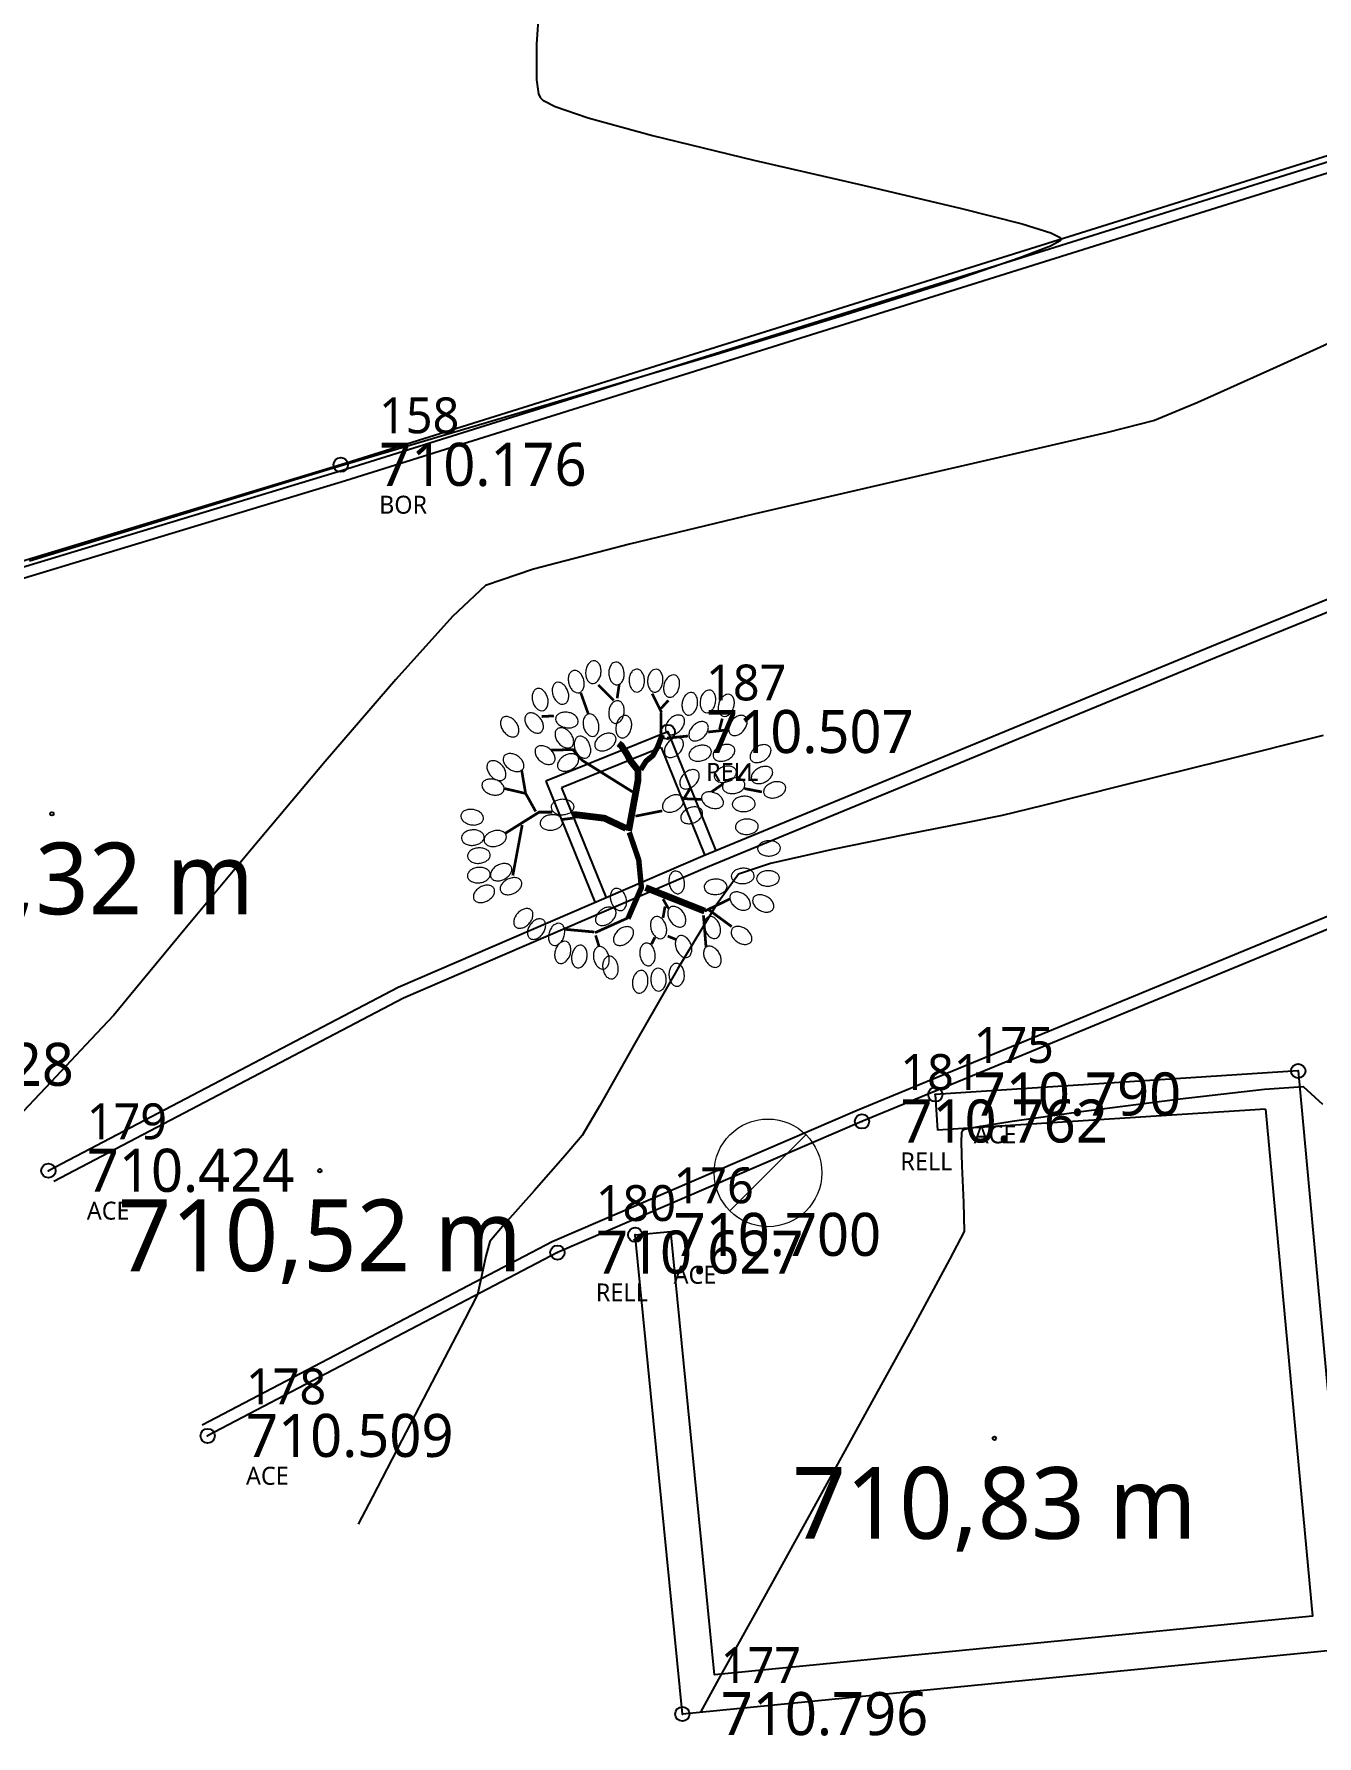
# Model space of a CAD drawing. Header units: metres. Extents: x 429510 to 429857, y 4467140 to 4467333.
# Drawn here: x 429668.06 to 429678.79, y 4467159.99 to 4467174.22 of the extents above; entities that cross this region are included whole.
import ezdxf

# ---------------------------------------------------------------- set-up
doc = ezdxf.new("R2010")
doc.units = ezdxf.units.M
doc.header["$LTSCALE"] = 4
doc.header["$PDMODE"] = 32
doc.header["$PDSIZE"] = 0.12
for name, color, linetype in [('C-ETIQ', 7, 'Continuous'), ('C-MARC', 7, 'Continuous'), ('C-PUNTOS', 7, 'Continuous'), ('C-SUPE-ETIQ_Puntos', 92, 'Continuous'), ('C-TOPO-FEAT', 94, 'Continuous')]:
    doc.layers.add(name, color=color, linetype=linetype)
doc.layers.add('C-SUPE_CurvasNivel', color=42, linetype='Continuous', true_color=0xb38600)
doc.layers.add('TB-ARBOL', color=94, linetype='Continuous', true_color=0x03a003)
doc.layers.add('TB-39REGISTRO-AGUA-P', color=131, linetype='Continuous', lineweight=0)
doc.layers.add('TRIAL-BORDILLO', color=232, linetype='Continuous', lineweight=9, true_color=0xc70063)
doc.layers.add('TRIAL-MURO BLOQUE LADRILLO', color=20, linetype='Continuous', lineweight=13, true_color=0xff3d3d)
doc.styles.get("Standard").update_dxf_attribs({"font": 'segoeuil.ttf'})
doc.styles.add('Trial_standard', font='segoeuisl.ttf')

# ---------------------------------------------------------------- blocks, each defined once
blk = doc.blocks.new('*U24')
at = {"layer": 'TB-ARBOL', "color": 84, "lineweight": 0, "true_color": 0x369720}
for points in [[(-0.674, 2.118, 0.139214), (-0.634, 2.125, 0.107097), (-0.594, 2.157, 0.080118), (-0.563, 2.209, 0.082766), (-0.551, 2.266, 0.067841), (-0.552, 2.33, 0.080118), (-0.57, 2.381, 0.107097), (-0.603, 2.421, 0.139214), (-0.64, 2.436, 0.139214), (-0.68, 2.429, 0.107097), (-0.72, 2.397, 0.080118), (-0.748, 2.35, 0.067841), (-0.763, 2.288, 0.067841), (-0.761, 2.224, 0.080118), (-0.744, 2.173, 0.107097), (-0.711, 2.133, 0.139214)], [(-0.325, 2.099, 0.139214), (-0.287, 2.112, 0.107097), (-0.252, 2.15, 0.080118), (-0.23, 2.207, 0.082766), (-0.228, 2.265, 0.067841), (-0.241, 2.328, 0.080118), (-0.266, 2.376, 0.107097), (-0.306, 2.409, 0.139214), (-0.345, 2.417, 0.139214), (-0.382, 2.404, 0.107097), (-0.417, 2.366, 0.080118), (-0.437, 2.315, 0.067841), (-0.441, 2.251, 0.067841), (-0.429, 2.189, 0.080118), (-0.403, 2.141, 0.107097), (-0.364, 2.107, 0.139214)], [(-1.057, 1.833, 0.139214), (-1.025, 1.857, 0.107097), (-1.004, 1.904, 0.080118), (-1, 1.964, 0.082766), (-1.016, 2.021, 0.067841), (-1.047, 2.077, 0.080118), (-1.086, 2.114, 0.107097), (-1.134, 2.134, 0.139214), (-1.174, 2.13, 0.139214), (-1.205, 2.106, 0.107097), (-1.227, 2.059, 0.080118), (-1.23, 2.005, 0.067841), (-1.215, 1.943, 0.067841), (-1.184, 1.887, 0.080118), (-1.145, 1.849, 0.107097), (-1.097, 1.829, 0.139214)], [(-0.855, 1.99, 0.139214), (-0.82, 2.01, 0.107097), (-0.794, 2.054, 0.080118), (-0.783, 2.113, 0.082766), (-0.791, 2.171, 0.067841), (-0.816, 2.23, 0.080118), (-0.85, 2.272, 0.107097), (-0.895, 2.298, 0.139214), (-0.935, 2.299, 0.139214), (-0.97, 2.278, 0.107097), (-0.997, 2.234, 0.080118), (-1.006, 2.181, 0.067841), (-0.999, 2.117, 0.067841), (-0.974, 2.058, 0.080118), (-0.94, 2.016, 0.107097), (-0.895, 1.991, 0.139214)], [(-0.056, 2.318, 0.139214), (-0.094, 2.306, 0.107097), (-0.13, 2.269, 0.080118), (-0.154, 2.213, 0.082766), (-0.158, 2.155, 0.067841), (-0.147, 2.092, 0.080118), (-0.123, 2.044, 0.107097), (-0.084, 2.009, 0.139214), (-0.046, 1.999, 0.139214), (-0.008, 2.012, 0.107097), (0.028, 2.049, 0.080118), (0.049, 2.099, 0.067841), (0.056, 2.162, 0.067841), (0.045, 2.225, 0.080118), (0.021, 2.274, 0.107097), (-0.017, 2.309, 0.139214)], [(0.221, 2.316, 0.139214), (0.181, 2.309, 0.107097), (0.141, 2.276, 0.080118), (0.111, 2.224, 0.082766), (0.1, 2.166, 0.067841), (0.103, 2.102, 0.080118), (0.122, 2.051, 0.107097), (0.156, 2.012, 0.139214), (0.193, 1.998, 0.139214), (0.232, 2.006, 0.107097), (0.273, 2.038, 0.080118), (0.299, 2.086, 0.067841), (0.313, 2.148, 0.067841), (0.31, 2.212, 0.080118), (0.292, 2.263, 0.107097), (0.258, 2.302, 0.139214)], [(0.478, 2.236, 0.139214), (0.438, 2.236, 0.107097), (0.392, 2.212, 0.080118), (0.353, 2.167, 0.082766), (0.331, 2.113, 0.067841), (0.322, 2.049, 0.080118), (0.33, 1.995, 0.107097), (0.356, 1.951, 0.139214), (0.389, 1.93, 0.139214), (0.429, 1.929, 0.107097), (0.475, 1.954, 0.080118), (0.511, 1.995, 0.067841), (0.536, 2.053, 0.067841), (0.546, 2.117, 0.080118), (0.538, 2.17, 0.107097), (0.512, 2.215, 0.139214)], [(-1.356, 1.74, 0.139214), (-1.322, 1.761, 0.107097), (-1.296, 1.805, 0.080118), (-1.286, 1.865, 0.082766), (-1.295, 1.922, 0.067841), (-1.321, 1.981, 0.080118), (-1.356, 2.023, 0.107097), (-1.401, 2.047, 0.139214), (-1.441, 2.048, 0.139214), (-1.475, 2.027, 0.107097), (-1.501, 1.982, 0.080118), (-1.51, 1.929, 0.067841), (-1.502, 1.865, 0.067841), (-1.476, 1.806, 0.080118), (-1.441, 1.765, 0.107097), (-1.396, 1.74, 0.139214)], [(0.718, 1.993, 0.139214), (0.678, 1.989, 0.107097), (0.635, 1.961, 0.080118), (0.6, 1.912, 0.082766), (0.582, 1.856, 0.067841), (0.579, 1.793, 0.080118), (0.592, 1.74, 0.107097), (0.621, 1.698, 0.139214), (0.657, 1.679, 0.139214), (0.697, 1.683, 0.107097), (0.74, 1.711, 0.080118), (0.772, 1.755, 0.067841), (0.793, 1.816, 0.067841), (0.796, 1.88, 0.080118), (0.783, 1.932, 0.107097), (0.754, 1.975, 0.139214)], [(0.971, 2.026, 0.139214), (0.931, 2.023, 0.107097), (0.888, 1.995, 0.080118), (0.852, 1.946, 0.082766), (0.835, 1.89, 0.067841), (0.832, 1.826, 0.080118), (0.845, 1.773, 0.107097), (0.874, 1.731, 0.139214), (0.91, 1.713, 0.139214), (0.95, 1.716, 0.107097), (0.993, 1.744, 0.080118), (1.025, 1.789, 0.067841), (1.045, 1.849, 0.067841), (1.049, 1.913, 0.080118), (1.036, 1.966, 0.107097), (1.007, 2.008, 0.139214)], [(1.244, 1.966, 0.139214), (1.204, 1.967, 0.107097), (1.158, 1.944, 0.080118), (1.117, 1.9, 0.082766), (1.094, 1.846, 0.067841), (1.083, 1.783, 0.080118), (1.09, 1.729, 0.107097), (1.115, 1.684, 0.139214), (1.149, 1.662, 0.139214), (1.189, 1.661, 0.107097), (1.235, 1.684, 0.080118), (1.271, 1.724, 0.067841), (1.298, 1.782, 0.067841), (1.309, 1.845, 0.080118), (1.302, 1.899, 0.107097), (1.277, 1.944, 0.139214)], [(-1.382, 1.443, 0.139214), (-1.359, 1.475, 0.107097), (-1.352, 1.526, 0.080118), (-1.366, 1.585, 0.082766), (-1.397, 1.634, 0.067841), (-1.444, 1.679, 0.080118), (-1.492, 1.703, 0.107097), (-1.543, 1.708, 0.139214), (-1.58, 1.693, 0.139214), (-1.604, 1.661, 0.107097), (-1.611, 1.609, 0.080118), (-1.598, 1.557, 0.067841), (-1.565, 1.502, 0.067841), (-1.519, 1.457, 0.080118), (-1.471, 1.432, 0.107097), (-1.419, 1.427, 0.139214)], [(-0.868, 1.579, 0.139214), (-0.871, 1.618, 0.107097), (-0.9, 1.662, 0.080118), (-0.948, 1.697, 0.082766), (-1.004, 1.714, 0.067841), (-1.068, 1.718, 0.080118), (-1.121, 1.705, 0.107097), (-1.163, 1.675, 0.139214), (-1.181, 1.639, 0.139214), (-1.178, 1.599, 0.107097), (-1.15, 1.556, 0.080118), (-1.106, 1.524, 0.067841), (-1.045, 1.504, 0.067841), (-0.981, 1.5, 0.080118), (-0.928, 1.513, 0.107097), (-0.886, 1.543, 0.139214)], [(-0.726, 1.692, 0.139214), (-0.761, 1.672, 0.107097), (-0.789, 1.629, 0.080118), (-0.8, 1.57, 0.082766), (-0.792, 1.512, 0.067841), (-0.769, 1.452, 0.080118), (-0.735, 1.41, 0.107097), (-0.69, 1.384, 0.139214), (-0.65, 1.382, 0.139214), (-0.616, 1.402, 0.107097), (-0.588, 1.446, 0.080118), (-0.578, 1.499, 0.067841), (-0.585, 1.563, 0.067841), (-0.608, 1.622, 0.080118), (-0.642, 1.665, 0.107097), (-0.686, 1.691, 0.139214)], [(-0.313, 1.879, 0.139214), (-0.352, 1.873, 0.107097), (-0.394, 1.843, 0.080118), (-0.426, 1.792, 0.082766), (-0.44, 1.735, 0.067841), (-0.44, 1.671, 0.080118), (-0.424, 1.619, 0.107097), (-0.392, 1.579, 0.139214), (-0.355, 1.563, 0.139214), (-0.315, 1.569, 0.107097), (-0.274, 1.599, 0.080118), (-0.245, 1.645, 0.067841), (-0.228, 1.707, 0.067841), (-0.228, 1.771, 0.080118), (-0.244, 1.823, 0.107097), (-0.276, 1.863, 0.139214)], [(-0.195, 1.671, 0.139214), (-0.235, 1.67, 0.107097), (-0.28, 1.644, 0.080118), (-0.317, 1.597, 0.082766), (-0.337, 1.542, 0.067841), (-0.344, 1.478, 0.080118), (-0.333, 1.425, 0.107097), (-0.306, 1.381, 0.139214), (-0.271, 1.361, 0.139214), (-0.231, 1.363, 0.107097), (-0.186, 1.389, 0.080118), (-0.152, 1.431, 0.067841), (-0.129, 1.491, 0.067841), (-0.122, 1.555, 0.080118), (-0.133, 1.608, 0.107097), (-0.16, 1.651, 0.139214)], [(0.589, 1.659, 0.139214), (0.553, 1.677, 0.107097), (0.502, 1.676, 0.080118), (0.446, 1.653, 0.082766), (0.402, 1.614, 0.067841), (0.366, 1.562, 0.080118), (0.349, 1.51, 0.107097), (0.352, 1.458, 0.139214), (0.373, 1.424, 0.139214), (0.409, 1.406, 0.107097), (0.461, 1.408, 0.080118), (0.511, 1.429, 0.067841), (0.56, 1.469, 0.067841), (0.596, 1.522, 0.080118), (0.613, 1.574, 0.107097), (0.61, 1.625, 0.139214)], [(1.456, 1.659, 0.139214), (1.419, 1.674, 0.107097), (1.368, 1.669, 0.080118), (1.314, 1.641, 0.082766), (1.274, 1.6, 0.067841), (1.241, 1.544, 0.080118), (1.229, 1.492, 0.107097), (1.236, 1.44, 0.139214), (1.259, 1.408, 0.139214), (1.296, 1.393, 0.107097), (1.348, 1.398, 0.080118), (1.396, 1.423, 0.067841), (1.442, 1.468, 0.067841), (1.474, 1.523, 0.080118), (1.487, 1.576, 0.107097), (1.48, 1.627, 0.139214)], [(-1.726, 1.388, 0.139214), (-1.702, 1.42, 0.107097), (-1.694, 1.471, 0.080118), (-1.706, 1.53, 0.082766), (-1.736, 1.58, 0.067841), (-1.781, 1.625, 0.080118), (-1.829, 1.651, 0.107097), (-1.88, 1.657, 0.139214), (-1.918, 1.643, 0.139214), (-1.942, 1.611, 0.107097), (-1.95, 1.56, 0.080118), (-1.939, 1.507, 0.067841), (-1.907, 1.451, 0.067841), (-1.862, 1.406, 0.080118), (-1.815, 1.38, 0.107097), (-1.763, 1.373, 0.139214)], [(-1.16, 1.484, 0.139214), (-1.184, 1.452, 0.107097), (-1.19, 1.401, 0.080118), (-1.176, 1.342, 0.082766), (-1.144, 1.293, 0.067841), (-1.098, 1.249, 0.080118), (-1.049, 1.225, 0.107097), (-0.998, 1.22, 0.139214), (-0.961, 1.235, 0.139214), (-0.938, 1.268, 0.107097), (-0.931, 1.319, 0.080118), (-0.944, 1.372, 0.067841), (-0.977, 1.427, 0.067841), (-1.024, 1.471, 0.080118), (-1.072, 1.495, 0.107097), (-1.124, 1.5, 0.139214)], [(-0.351, 1.383, 0.139214), (-0.38, 1.41, 0.107097), (-0.43, 1.425, 0.080118), (-0.49, 1.419, 0.082766), (-0.543, 1.395, 0.067841), (-0.594, 1.355, 0.080118), (-0.625, 1.311, 0.107097), (-0.637, 1.261, 0.139214), (-0.627, 1.222, 0.139214), (-0.598, 1.194, 0.107097), (-0.548, 1.18, 0.080118), (-0.494, 1.185, 0.067841), (-0.435, 1.21, 0.067841), (-0.385, 1.249, 0.080118), (-0.354, 1.294, 0.107097), (-0.341, 1.344, 0.139214)], [(0.923, 1.565, 0.139214), (0.888, 1.584, 0.107097), (0.837, 1.586, 0.080118), (0.78, 1.565, 0.082766), (0.735, 1.529, 0.067841), (0.696, 1.478, 0.080118), (0.677, 1.427, 0.107097), (0.677, 1.375, 0.139214), (0.697, 1.34, 0.139214), (0.731, 1.321, 0.107097), (0.783, 1.319, 0.080118), (0.834, 1.338, 0.067841), (0.885, 1.377, 0.067841), (0.924, 1.427, 0.080118), (0.943, 1.478, 0.107097), (0.943, 1.53, 0.139214)], [(-1.207, 1.019, 0.139214), (-1.191, 1.055, 0.107097), (-1.195, 1.107, 0.080118), (-1.221, 1.161, 0.082766), (-1.261, 1.203, 0.067841), (-1.315, 1.237, 0.080118), (-1.368, 1.251, 0.107097), (-1.419, 1.246, 0.139214), (-1.452, 1.223, 0.139214), (-1.468, 1.187, 0.107097), (-1.465, 1.135, 0.080118), (-1.441, 1.086, 0.067841), (-1.398, 1.039, 0.067841), (-1.344, 1.005, 0.080118), (-1.292, 0.991, 0.107097), (-1.24, 0.996, 0.139214)], [(-0.867, 1.379, 0.139214), (-0.899, 1.354, 0.107097), (-0.92, 1.307, 0.080118), (-0.923, 1.247, 0.082766), (-0.908, 1.191, 0.067841), (-0.876, 1.135, 0.080118), (-0.837, 1.098, 0.107097), (-0.789, 1.078, 0.139214), (-0.749, 1.082, 0.139214), (-0.717, 1.107, 0.107097), (-0.696, 1.154, 0.080118), (-0.693, 1.208, 0.067841), (-0.709, 1.27, 0.067841), (-0.74, 1.326, 0.080118), (-0.78, 1.363, 0.107097), (-0.827, 1.383, 0.139214)], [(0.573, 1.343, 0.139214), (0.537, 1.361, 0.107097), (0.485, 1.359, 0.080118), (0.43, 1.336, 0.082766), (0.387, 1.297, 0.067841), (0.351, 1.244, 0.080118), (0.334, 1.192, 0.107097), (0.338, 1.14, 0.139214), (0.359, 1.107, 0.139214), (0.395, 1.089, 0.107097), (0.447, 1.091, 0.080118), (0.497, 1.112, 0.067841), (0.546, 1.153, 0.067841), (0.582, 1.206, 0.080118), (0.598, 1.258, 0.107097), (0.594, 1.31, 0.139214)], [(0.986, 1.188, 0.139214), (0.965, 1.222, 0.107097), (0.921, 1.249, 0.080118), (0.862, 1.259, 0.082766), (0.804, 1.249, 0.067841), (0.745, 1.224, 0.080118), (0.704, 1.189, 0.107097), (0.679, 1.144, 0.139214), (0.678, 1.104, 0.139214), (0.699, 1.07, 0.107097), (0.743, 1.043, 0.080118), (0.797, 1.035, 0.067841), (0.861, 1.043, 0.067841), (0.919, 1.068, 0.080118), (0.961, 1.103, 0.107097), (0.986, 1.148, 0.139214)], [(1.309, 1.215, 0.139214), (1.284, 1.246, 0.107097), (1.236, 1.266, 0.080118), (1.176, 1.267, 0.082766), (1.12, 1.25, 0.067841), (1.066, 1.216, 0.080118), (1.029, 1.176, 0.107097), (1.012, 1.127, 0.139214), (1.017, 1.088, 0.139214), (1.042, 1.057, 0.107097), (1.09, 1.037, 0.080118), (1.144, 1.036, 0.067841), (1.206, 1.053, 0.067841), (1.261, 1.087, 0.080118), (1.297, 1.127, 0.107097), (1.315, 1.176, 0.139214)], [(1.807, 1.227, 0.139214), (1.777, 1.254, 0.107097), (1.727, 1.266, 0.080118), (1.667, 1.257, 0.082766), (1.615, 1.231, 0.067841), (1.566, 1.19, 0.080118), (1.537, 1.144, 0.107097), (1.527, 1.093, 0.139214), (1.538, 1.055, 0.139214), (1.568, 1.028, 0.107097), (1.619, 1.016, 0.080118), (1.672, 1.024, 0.067841), (1.731, 1.051, 0.067841), (1.779, 1.092, 0.080118), (1.809, 1.138, 0.107097), (1.819, 1.189, 0.139214)], [(-1.901, 0.786, 0.139214), (-1.879, 0.819, 0.107097), (-1.876, 0.871, 0.080118), (-1.894, 0.928, 0.082766), (-1.928, 0.976, 0.067841), (-1.977, 1.017, 0.080118), (-2.026, 1.039, 0.107097), (-2.078, 1.04, 0.139214), (-2.114, 1.023, 0.139214), (-2.135, 0.989, 0.107097), (-2.139, 0.938, 0.080118), (-2.123, 0.886, 0.067841), (-2.087, 0.833, 0.067841), (-2.038, 0.791, 0.080118), (-1.988, 0.77, 0.107097), (-1.937, 0.768, 0.139214)], [(-1.636, 0.928, 0.139214), (-1.624, 0.966, 0.107097), (-1.633, 1.017, 0.080118), (-1.665, 1.068, 0.082766), (-1.709, 1.106, 0.067841), (-1.767, 1.134, 0.080118), (-1.821, 1.142, 0.107097), (-1.871, 1.131, 0.139214), (-1.902, 1.106, 0.139214), (-1.914, 1.067, 0.107097), (-1.905, 1.017, 0.080118), (-1.876, 0.97, 0.067841), (-1.828, 0.928, 0.067841), (-1.771, 0.9, 0.080118), (-1.717, 0.891, 0.107097), (-1.667, 0.902, 0.139214)], [(-0.87, 1.096, 0.139214), (-0.899, 1.124, 0.107097), (-0.948, 1.138, 0.080118), (-1.009, 1.133, 0.082766), (-1.062, 1.109, 0.067841), (-1.113, 1.07, 0.080118), (-1.144, 1.026, 0.107097), (-1.157, 0.976, 0.139214), (-1.147, 0.937, 0.139214), (-1.118, 0.909, 0.107097), (-1.069, 0.895, 0.080118), (-1.015, 0.9, 0.067841), (-0.955, 0.924, 0.067841), (-0.905, 0.963, 0.080118), (-0.873, 1.007, 0.107097), (-0.861, 1.057, 0.139214)], [(1.205, 0.967, 0.082766), (1.148, 0.955, 0.067841), (1.09, 0.926, 0.080118), (1.05, 0.889, 0.107097), (1.028, 0.842, 0.139214), (1.03, 0.803, 0.139214), (1.053, 0.769, 0.107097), (1.098, 0.746, 0.080118), (1.152, 0.74, 0.067841), (1.215, 0.752, 0.067841), (1.273, 0.78, 0.080118), (1.312, 0.817, 0.107097), (1.335, 0.864, 0.139214), (1.333, 0.904, 0.139214), (1.31, 0.937, 0.107097), (1.264, 0.961, 0.080118)], [(1.628, 0.724, 0.080118), (1.682, 0.726, 0.067841), (1.743, 0.748, 0.067841), (1.795, 0.785, 0.080118), (1.828, 0.828, 0.107097), (1.843, 0.877, 0.139214), (1.835, 0.916, 0.139214), (1.808, 0.945, 0.107097), (1.759, 0.962, 0.080118), (1.699, 0.959, 0.082766), (1.644, 0.938, 0.067841), (1.592, 0.901, 0.080118), (1.558, 0.858, 0.107097), (1.544, 0.809, 0.139214), (1.552, 0.77, 0.139214), (1.579, 0.74, 0.107097)], [(-1.902, 0.631, 0.139214), (-1.901, 0.671, 0.107097), (-1.926, 0.716, 0.080118), (-1.971, 0.756, 0.082766), (-2.025, 0.778, 0.067841), (-2.089, 0.787, 0.080118), (-2.142, 0.779, 0.107097), (-2.187, 0.753, 0.139214), (-2.208, 0.719, 0.139214), (-2.208, 0.679, 0.107097), (-2.184, 0.633, 0.080118), (-2.143, 0.598, 0.067841), (-2.084, 0.572, 0.067841), (-2.021, 0.563, 0.080118), (-1.967, 0.571, 0.107097), (-1.923, 0.597, 0.139214)], [(0.761, 0.915, 0.107097), (0.71, 0.916, 0.080118), (0.653, 0.896, 0.082766), (0.608, 0.859, 0.067841), (0.569, 0.808, 0.080118), (0.55, 0.757, 0.107097), (0.551, 0.706, 0.139214), (0.57, 0.671, 0.139214), (0.605, 0.651, 0.107097), (0.657, 0.65, 0.080118), (0.708, 0.669, 0.067841), (0.759, 0.707, 0.067841), (0.797, 0.758, 0.080118), (0.816, 0.809, 0.107097), (0.816, 0.861, 0.139214), (0.796, 0.896, 0.139214)], [(1.199, 0.601, 0.080118), (1.251, 0.586, 0.067841), (1.315, 0.587, 0.067841), (1.376, 0.605, 0.080118), (1.422, 0.635, 0.107097), (1.451, 0.677, 0.139214), (1.456, 0.717, 0.139214), (1.44, 0.753, 0.107097), (1.399, 0.784, 0.080118), (1.341, 0.801, 0.082766), (1.283, 0.798, 0.067841), (1.221, 0.78, 0.080118), (1.176, 0.75, 0.107097), (1.146, 0.708, 0.139214), (1.141, 0.668, 0.139214), (1.158, 0.632, 0.107097)], [(2.022, 0.686, 0.139214), (1.999, 0.719, 0.107097), (1.953, 0.743, 0.080118), (1.893, 0.75, 0.082766), (1.836, 0.737, 0.067841), (1.779, 0.709, 0.080118), (1.739, 0.672, 0.107097), (1.717, 0.625, 0.139214), (1.719, 0.585, 0.139214), (1.742, 0.552, 0.107097), (1.787, 0.528, 0.080118), (1.841, 0.522, 0.067841), (1.904, 0.534, 0.067841), (1.962, 0.563, 0.080118), (2.001, 0.6, 0.107097), (2.023, 0.646, 0.139214)], [(-1.245, 0.391, 0.139214), (-1.233, 0.353, 0.107097), (-1.196, 0.317, 0.080118), (-1.14, 0.294, 0.082766), (-1.082, 0.29, 0.067841), (-1.019, 0.301, 0.080118), (-0.97, 0.325, 0.107097), (-0.936, 0.363, 0.139214), (-0.926, 0.402, 0.139214), (-0.938, 0.44, 0.107097), (-0.975, 0.476, 0.080118), (-1.026, 0.497, 0.067841), (-1.089, 0.504, 0.067841), (-1.152, 0.493, 0.080118), (-1.201, 0.469, 0.107097), (-1.235, 0.43, 0.139214)], [(0.566, 0.551, 0.107097), (0.517, 0.566, 0.080118), (0.456, 0.562, 0.082766), (0.403, 0.539, 0.067841), (0.351, 0.501, 0.080118), (0.319, 0.457, 0.107097), (0.306, 0.407, 0.139214), (0.315, 0.368, 0.139214), (0.343, 0.34, 0.107097), (0.392, 0.325, 0.080118), (0.446, 0.329, 0.067841), (0.506, 0.352, 0.067841), (0.557, 0.39, 0.080118), (0.59, 0.434, 0.107097), (0.603, 0.483, 0.139214), (0.594, 0.522, 0.139214)], [(1.151, 0.432, 0.139214), (1.155, 0.472, 0.107097), (1.136, 0.519, 0.080118), (1.095, 0.563, 0.082766), (1.043, 0.591, 0.067841), (0.981, 0.607, 0.080118), (0.927, 0.605, 0.107097), (0.88, 0.584, 0.139214), (0.855, 0.552, 0.139214), (0.851, 0.512, 0.107097), (0.87, 0.464, 0.080118), (0.907, 0.425, 0.067841), (0.963, 0.393, 0.067841), (1.025, 0.377, 0.080118), (1.079, 0.379, 0.107097), (1.126, 0.4, 0.139214)], [(1.38, 0.339, 0.067841), (1.443, 0.333, 0.067841), (1.507, 0.343, 0.080118), (1.555, 0.368, 0.107097), (1.59, 0.406, 0.139214), (1.599, 0.445, 0.139214), (1.587, 0.483, 0.107097), (1.55, 0.519, 0.080118), (1.495, 0.542, 0.082766), (1.436, 0.546, 0.067841), (1.373, 0.536, 0.080118), (1.325, 0.511, 0.107097), (1.29, 0.473, 0.139214), (1.28, 0.434, 0.139214), (1.293, 0.396, 0.107097), (1.33, 0.36, 0.080118)], [(-2.188, 0.227, 0.139214), (-2.192, 0.267, 0.107097), (-2.221, 0.31, 0.080118), (-2.27, 0.344, 0.082766), (-2.326, 0.361, 0.067841), (-2.39, 0.363, 0.080118), (-2.443, 0.35, 0.107097), (-2.485, 0.32, 0.139214), (-2.502, 0.284, 0.139214), (-2.498, 0.244, 0.107097), (-2.47, 0.201, 0.080118), (-2.425, 0.17, 0.067841), (-2.365, 0.15, 0.067841), (-2.301, 0.147, 0.080118), (-2.248, 0.161, 0.107097), (-2.206, 0.191, 0.139214)], [(-1.398, 0.163, 0.139214), (-1.383, 0.126, 0.107097), (-1.343, 0.093, 0.080118), (-1.285, 0.075, 0.082766), (-1.227, 0.076, 0.067841), (-1.165, 0.092, 0.080118), (-1.119, 0.121, 0.107097), (-1.088, 0.162, 0.139214), (-1.082, 0.201, 0.139214), (-1.097, 0.238, 0.107097), (-1.137, 0.271, 0.080118), (-1.189, 0.287, 0.067841), (-1.253, 0.288, 0.067841), (-1.315, 0.272, 0.080118), (-1.361, 0.243, 0.107097), (-1.392, 0.202, 0.139214)], [(0.86, 0.345, 0.139214), (0.834, 0.376, 0.107097), (0.787, 0.396, 0.080118), (0.726, 0.397, 0.082766), (0.671, 0.379, 0.067841), (0.616, 0.346, 0.080118), (0.58, 0.305, 0.107097), (0.562, 0.257, 0.139214), (0.567, 0.217, 0.139214), (0.593, 0.186, 0.107097), (0.64, 0.167, 0.080118), (0.695, 0.166, 0.067841), (0.756, 0.183, 0.067841), (0.811, 0.216, 0.080118), (0.847, 0.257, 0.107097), (0.865, 0.305, 0.139214)], [(-2.496, -0.042, 0.139214), (-2.482, -0.079, 0.107097), (-2.443, -0.114, 0.080118), (-2.386, -0.134, 0.082766), (-2.328, -0.136, 0.067841), (-2.265, -0.122, 0.080118), (-2.218, -0.095, 0.107097), (-2.185, -0.055, 0.139214), (-2.178, -0.016, 0.139214), (-2.192, 0.021, 0.107097), (-2.23, 0.055, 0.080118), (-2.281, 0.074, 0.067841), (-2.345, 0.078, 0.067841), (-2.408, 0.064, 0.080118), (-2.455, 0.037, 0.107097), (-2.488, -0.003, 0.139214)], [(-2.178, -0.084, 0.139214), (-2.157, -0.118, 0.107097), (-2.113, -0.144, 0.080118), (-2.053, -0.154, 0.082766), (-1.996, -0.145, 0.067841), (-1.937, -0.12, 0.080118), (-1.895, -0.085, 0.107097), (-1.871, -0.04, 0.139214), (-1.87, 0, 0.139214), (-1.891, 0.035, 0.107097), (-1.935, 0.061, 0.080118), (-1.989, 0.07, 0.067841), (-2.052, 0.061, 0.067841), (-2.111, 0.036, 0.080118), (-2.153, 0.001, 0.107097), (-2.177, -0.044, 0.139214)], [(1.642, 0.127, 0.139214), (1.629, 0.165, 0.107097), (1.592, 0.201, 0.080118), (1.537, 0.224, 0.082766), (1.479, 0.229, 0.067841), (1.415, 0.218, 0.080118), (1.367, 0.194, 0.107097), (1.332, 0.155, 0.139214), (1.323, 0.116, 0.139214), (1.335, 0.078, 0.107097), (1.372, 0.042, 0.080118), (1.422, 0.021, 0.067841), (1.486, 0.015, 0.067841), (1.549, 0.026, 0.080118), (1.597, 0.05, 0.107097), (1.632, 0.088, 0.139214)], [(-2.411, -0.293, 0.139214), (-2.397, -0.33, 0.107097), (-2.359, -0.364, 0.080118), (-2.302, -0.385, 0.082766), (-2.244, -0.387, 0.067841), (-2.181, -0.373, 0.080118), (-2.134, -0.346, 0.107097), (-2.101, -0.306, 0.139214), (-2.093, -0.267, 0.139214), (-2.107, -0.23, 0.107097), (-2.146, -0.195, 0.080118), (-2.197, -0.177, 0.067841), (-2.261, -0.173, 0.067841), (-2.323, -0.187, 0.080118), (-2.371, -0.214, 0.107097), (-2.403, -0.254, 0.139214)], [(1.951, -0.174, 0.139214), (1.939, -0.136, 0.107097), (1.902, -0.1, 0.080118), (1.846, -0.077, 0.082766), (1.788, -0.073, 0.067841), (1.725, -0.083, 0.080118), (1.676, -0.108, 0.107097), (1.642, -0.146, 0.139214), (1.632, -0.185, 0.139214), (1.644, -0.223, 0.107097), (1.681, -0.259, 0.080118), (1.732, -0.28, 0.067841), (1.795, -0.286, 0.067841), (1.858, -0.276, 0.080118), (1.907, -0.251, 0.107097), (1.941, -0.213, 0.139214)], [(-2.411, -0.57, 0.139214), (-2.396, -0.607, 0.107097), (-2.356, -0.64, 0.080118), (-2.299, -0.659, 0.082766), (-2.24, -0.659, 0.067841), (-2.178, -0.643, 0.080118), (-2.132, -0.615, 0.107097), (-2.1, -0.574, 0.139214), (-2.094, -0.535, 0.139214), (-2.109, -0.498, 0.107097), (-2.148, -0.465, 0.080118), (-2.2, -0.448, 0.067841), (-2.264, -0.446, 0.067841), (-2.326, -0.461, 0.080118), (-2.372, -0.489, 0.107097), (-2.404, -0.53, 0.139214)], [(-2.083, -0.586, 0.139214), (-2.055, -0.615, 0.107097), (-2.006, -0.631, 0.080118), (-1.946, -0.627, 0.082766), (-1.892, -0.605, 0.067841), (-1.84, -0.567, 0.080118), (-1.807, -0.524, 0.107097), (-1.793, -0.474, 0.139214), (-1.802, -0.435, 0.139214), (-1.83, -0.407, 0.107097), (-1.879, -0.391, 0.080118), (-1.933, -0.394, 0.067841), (-1.993, -0.417, 0.067841), (-2.045, -0.454, 0.080118), (-2.077, -0.498, 0.107097), (-2.091, -0.547, 0.139214)], [(1.585, -0.559, 0.139214), (1.573, -0.521, 0.107097), (1.536, -0.485, 0.080118), (1.481, -0.461, 0.082766), (1.422, -0.457, 0.067841), (1.359, -0.468, 0.080118), (1.311, -0.492, 0.107097), (1.276, -0.531, 0.139214), (1.266, -0.569, 0.139214), (1.279, -0.608, 0.107097), (1.316, -0.644, 0.080118), (1.366, -0.665, 0.067841), (1.429, -0.671, 0.067841), (1.493, -0.66, 0.080118), (1.541, -0.636, 0.107097), (1.576, -0.598, 0.139214)], [(-2.32, -0.891, 0.139214), (-2.292, -0.92, 0.107097), (-2.242, -0.935, 0.080118), (-2.182, -0.93, 0.082766), (-2.129, -0.908, 0.067841), (-2.077, -0.869, 0.080118), (-2.045, -0.826, 0.107097), (-2.032, -0.776, 0.139214), (-2.041, -0.737, 0.139214), (-2.069, -0.709, 0.107097), (-2.118, -0.693, 0.080118), (-2.172, -0.697, 0.067841), (-2.232, -0.72, 0.067841), (-2.283, -0.759, 0.080118), (-2.316, -0.803, 0.107097), (-2.329, -0.852, 0.139214)], [(-1.948, -0.776, 0.139214), (-1.921, -0.806, 0.107097), (-1.873, -0.824, 0.080118), (-1.812, -0.822, 0.082766), (-1.758, -0.802, 0.067841), (-1.704, -0.767, 0.080118), (-1.67, -0.725, 0.107097), (-1.654, -0.676, 0.139214), (-1.661, -0.636, 0.139214), (-1.688, -0.607, 0.107097), (-1.736, -0.589, 0.080118), (-1.79, -0.59, 0.067841), (-1.851, -0.61, 0.067841), (-1.904, -0.646, 0.080118), (-1.939, -0.688, 0.107097), (-1.955, -0.737, 0.139214)], [(0.478, -0.496, 0.139214), (0.442, -0.513, 0.107097), (0.411, -0.555, 0.080118), (0.396, -0.613, 0.082766), (0.399, -0.671, 0.067841), (0.418, -0.732, 0.080118), (0.449, -0.777, 0.107097), (0.491, -0.806, 0.139214), (0.531, -0.811, 0.139214), (0.567, -0.794, 0.107097), (0.598, -0.752, 0.080118), (0.612, -0.7, 0.067841), (0.61, -0.636, 0.067841), (0.591, -0.575, 0.080118), (0.561, -0.53, 0.107097), (0.518, -0.501, 0.139214)], [(1.206, -0.71, 0.139214), (1.194, -0.672, 0.107097), (1.157, -0.636, 0.080118), (1.101, -0.613, 0.082766), (1.043, -0.608, 0.067841), (0.98, -0.619, 0.080118), (0.931, -0.643, 0.107097), (0.897, -0.682, 0.139214), (0.887, -0.721, 0.139214), (0.899, -0.759, 0.107097), (0.936, -0.795, 0.080118), (0.986, -0.816, 0.067841), (1.05, -0.822, 0.067841), (1.113, -0.811, 0.080118), (1.162, -0.787, 0.107097), (1.196, -0.749, 0.139214)], [(1.937, -0.593, 0.139214), (1.925, -0.555, 0.107097), (1.888, -0.519, 0.080118), (1.832, -0.495, 0.082766), (1.774, -0.491, 0.067841), (1.711, -0.502, 0.080118), (1.662, -0.526, 0.107097), (1.628, -0.565, 0.139214), (1.618, -0.603, 0.139214), (1.63, -0.642, 0.107097), (1.667, -0.678, 0.080118), (1.717, -0.699, 0.067841), (1.781, -0.705, 0.067841), (1.844, -0.694, 0.080118), (1.893, -0.67, 0.107097), (1.927, -0.632, 0.139214)], [(-0.355, -0.74, 0.139214), (-0.389, -0.762, 0.107097), (-0.413, -0.808, 0.080118), (-0.42, -0.868, 0.082766), (-0.408, -0.925, 0.067841), (-0.38, -0.983, 0.080118), (-0.343, -1.023, 0.107097), (-0.297, -1.045, 0.139214), (-0.257, -1.044, 0.139214), (-0.224, -1.021, 0.107097), (-0.199, -0.976, 0.080118), (-0.193, -0.922, 0.067841), (-0.204, -0.859, 0.067841), (-0.232, -0.801, 0.080118), (-0.269, -0.761, 0.107097), (-0.315, -0.739, 0.139214)], [(1.517, -1.009, 0.139214), (1.531, -0.971, 0.107097), (1.525, -0.92, 0.080118), (1.496, -0.867, 0.082766), (1.453, -0.828, 0.067841), (1.397, -0.797, 0.080118), (1.343, -0.786, 0.107097), (1.293, -0.795, 0.139214), (1.261, -0.819, 0.139214), (1.247, -0.856, 0.107097), (1.253, -0.908, 0.080118), (1.28, -0.955, 0.067841), (1.325, -1, 0.067841), (1.381, -1.031, 0.080118), (1.435, -1.042, 0.107097), (1.486, -1.033, 0.139214)], [(1.851, -1.024, 0.139214), (1.86, -0.985, 0.107097), (1.846, -0.935, 0.080118), (1.811, -0.886, 0.082766), (1.763, -0.853, 0.067841), (1.703, -0.83, 0.080118), (1.649, -0.826, 0.107097), (1.6, -0.841, 0.139214), (1.571, -0.87, 0.139214), (1.562, -0.909, 0.107097), (1.576, -0.959, 0.080118), (1.608, -1.002, 0.067841), (1.659, -1.04, 0.067841), (1.719, -1.064, 0.080118), (1.773, -1.067, 0.107097), (1.823, -1.052, 0.139214)], [(-1.742, -1.271, 0.139214), (-1.707, -1.29, 0.107097), (-1.655, -1.289, 0.080118), (-1.599, -1.267, 0.082766), (-1.555, -1.229, 0.067841), (-1.517, -1.177, 0.080118), (-1.5, -1.126, 0.107097), (-1.502, -1.074, 0.139214), (-1.523, -1.04, 0.139214), (-1.558, -1.021, 0.107097), (-1.61, -1.021, 0.080118), (-1.66, -1.042, 0.067841), (-1.71, -1.082, 0.067841), (-1.747, -1.134, 0.080118), (-1.765, -1.185, 0.107097), (-1.763, -1.237, 0.139214)], [(-1.541, -1.433, 0.139214), (-1.503, -1.447, 0.107097), (-1.452, -1.44, 0.080118), (-1.4, -1.41, 0.082766), (-1.361, -1.366, 0.067841), (-1.331, -1.31, 0.080118), (-1.321, -1.256, 0.107097), (-1.33, -1.206, 0.139214), (-1.355, -1.174, 0.139214), (-1.393, -1.161, 0.107097), (-1.444, -1.168, 0.080118), (-1.491, -1.195, 0.067841), (-1.535, -1.242, 0.067841), (-1.565, -1.298, 0.080118), (-1.575, -1.351, 0.107097), (-1.566, -1.402, 0.139214)], [(-0.355, -1.031, 0.139214), (-0.387, -1.007, 0.107097), (-0.438, -0.998, 0.080118), (-0.497, -1.01, 0.082766), (-0.547, -1.04, 0.067841), (-0.593, -1.085, 0.080118), (-0.619, -1.132, 0.107097), (-0.626, -1.183, 0.139214), (-0.612, -1.221, 0.139214), (-0.58, -1.245, 0.107097), (-0.53, -1.254, 0.080118), (-0.476, -1.243, 0.067841), (-0.42, -1.212, 0.067841), (-0.374, -1.167, 0.080118), (-0.348, -1.12, 0.107097), (-0.341, -1.069, 0.139214)], [(0.3, -1.436, 0.139214), (0.333, -1.414, 0.107097), (0.358, -1.369, 0.080118), (0.365, -1.309, 0.082766), (0.354, -1.252, 0.067841), (0.326, -1.194, 0.080118), (0.29, -1.154, 0.107097), (0.244, -1.131, 0.139214), (0.204, -1.132, 0.139214), (0.17, -1.154, 0.107097), (0.146, -1.199, 0.080118), (0.139, -1.253, 0.067841), (0.15, -1.316, 0.067841), (0.177, -1.374, 0.080118), (0.214, -1.415, 0.107097), (0.26, -1.437, 0.139214)], [(0.595, -1.264, 0.139214), (0.621, -1.234, 0.107097), (0.631, -1.183, 0.080118), (0.621, -1.124, 0.082766), (0.594, -1.072, 0.067841), (0.551, -1.025, 0.080118), (0.504, -0.997, 0.107097), (0.453, -0.988, 0.139214), (0.415, -1.001, 0.139214), (0.39, -1.031, 0.107097), (0.379, -1.082, 0.080118), (0.388, -1.135, 0.067841), (0.417, -1.193, 0.067841), (0.46, -1.24, 0.080118), (0.506, -1.268, 0.107097), (0.557, -1.277, 0.139214)], [(1.055, -1.433, 0.139214), (1.087, -1.41, 0.107097), (1.111, -1.364, 0.080118), (1.116, -1.304, 0.082766), (1.103, -1.247, 0.067841), (1.073, -1.19, 0.080118), (1.036, -1.151, 0.107097), (0.989, -1.13, 0.139214), (0.949, -1.132, 0.139214), (0.916, -1.155, 0.107097), (0.893, -1.202, 0.080118), (0.888, -1.256, 0.067841), (0.901, -1.318, 0.067841), (0.93, -1.375, 0.080118), (0.968, -1.414, 0.107097), (1.015, -1.436, 0.139214)], [(-1.22, -1.529, 0.139214), (-1.18, -1.531, 0.107097), (-1.133, -1.509, 0.080118), (-1.092, -1.465, 0.082766), (-1.067, -1.412, 0.067841), (-1.055, -1.349, 0.080118), (-1.061, -1.295, 0.107097), (-1.084, -1.25, 0.139214), (-1.117, -1.227, 0.139214), (-1.157, -1.225, 0.107097), (-1.204, -1.247, 0.080118), (-1.241, -1.286, 0.067841), (-1.27, -1.343, 0.067841), (-1.282, -1.406, 0.080118), (-1.277, -1.46, 0.107097), (-1.253, -1.506, 0.139214)], [(-0.115, -1.298, 0.139214), (-0.148, -1.276, 0.107097), (-0.2, -1.271, 0.080118), (-0.258, -1.287, 0.082766), (-0.306, -1.32, 0.067841), (-0.349, -1.368, 0.080118), (-0.372, -1.417, 0.107097), (-0.375, -1.468, 0.139214), (-0.358, -1.505, 0.139214), (-0.325, -1.527, 0.107097), (-0.274, -1.532, 0.080118), (-0.221, -1.518, 0.067841), (-0.167, -1.483, 0.067841), (-0.125, -1.435, 0.080118), (-0.102, -1.386, 0.107097), (-0.098, -1.335, 0.139214)], [(0.659, -1.697, 0.139214), (0.691, -1.672, 0.107097), (0.712, -1.625, 0.080118), (0.716, -1.565, 0.082766), (0.7, -1.509, 0.067841), (0.668, -1.453, 0.080118), (0.629, -1.416, 0.107097), (0.581, -1.396, 0.139214), (0.541, -1.4, 0.139214), (0.51, -1.425, 0.107097), (0.488, -1.472, 0.080118), (0.486, -1.526, 0.067841), (0.501, -1.588, 0.067841), (0.533, -1.644, 0.080118), (0.572, -1.681, 0.107097), (0.62, -1.701, 0.139214)], [(1.541, -1.481, 0.139214), (1.553, -1.443, 0.107097), (1.544, -1.392, 0.080118), (1.512, -1.341, 0.082766), (1.467, -1.304, 0.067841), (1.41, -1.276, 0.080118), (1.356, -1.267, 0.107097), (1.306, -1.278, 0.139214), (1.275, -1.304, 0.139214), (1.263, -1.342, 0.107097), (1.272, -1.393, 0.080118), (1.301, -1.439, 0.067841), (1.349, -1.482, 0.067841), (1.406, -1.51, 0.080118), (1.46, -1.518, 0.107097), (1.51, -1.507, 0.139214)], [(-1.133, -1.781, 0.139214), (-1.093, -1.782, 0.107097), (-1.047, -1.76, 0.080118), (-1.006, -1.716, 0.082766), (-0.981, -1.663, 0.067841), (-0.97, -1.6, 0.080118), (-0.976, -1.546, 0.107097), (-1, -1.5, 0.139214), (-1.033, -1.478, 0.139214), (-1.073, -1.476, 0.107097), (-1.12, -1.498, 0.080118), (-1.157, -1.538, 0.067841), (-1.185, -1.596, 0.067841), (-1.196, -1.659, 0.080118), (-1.19, -1.713, 0.107097), (-1.166, -1.758, 0.139214)], [(-0.881, -1.843, 0.139214), (-0.841, -1.839, 0.107097), (-0.798, -1.811, 0.080118), (-0.763, -1.761, 0.082766), (-0.747, -1.706, 0.067841), (-0.744, -1.642, 0.080118), (-0.757, -1.589, 0.107097), (-0.787, -1.547, 0.139214), (-0.823, -1.529, 0.139214), (-0.862, -1.533, 0.107097), (-0.906, -1.561, 0.080118), (-0.937, -1.606, 0.067841), (-0.957, -1.666, 0.067841), (-0.96, -1.73, 0.080118), (-0.947, -1.783, 0.107097), (-0.917, -1.825, 0.139214)], [(-0.508, -1.86, 0.139214), (-0.473, -1.84, 0.107097), (-0.446, -1.796, 0.080118), (-0.434, -1.737, 0.082766), (-0.442, -1.679, 0.067841), (-0.465, -1.62, 0.080118), (-0.499, -1.577, 0.107097), (-0.544, -1.551, 0.139214), (-0.584, -1.55, 0.139214), (-0.619, -1.569, 0.107097), (-0.646, -1.613, 0.080118), (-0.656, -1.666, 0.067841), (-0.65, -1.73, 0.067841), (-0.626, -1.79, 0.080118), (-0.592, -1.832, 0.107097), (-0.548, -1.858, 0.139214)], [(0.119, -1.815, 0.139214), (0.155, -1.799, 0.107097), (0.188, -1.759, 0.080118), (0.205, -1.701, 0.082766), (0.204, -1.643, 0.067841), (0.187, -1.581, 0.080118), (0.158, -1.535, 0.107097), (0.116, -1.504, 0.139214), (0.077, -1.499, 0.139214), (0.04, -1.514, 0.107097), (0.008, -1.555, 0.080118), (-0.008, -1.607, 0.067841), (-0.008, -1.671, 0.067841), (0.009, -1.732, 0.080118), (0.038, -1.778, 0.107097), (0.079, -1.809, 0.139214)], [(1.082, -1.828, 0.139214), (1.11, -1.799, 0.107097), (1.124, -1.749, 0.080118), (1.118, -1.689, 0.082766), (1.094, -1.636, 0.067841), (1.055, -1.586, 0.080118), (1.01, -1.554, 0.107097), (0.96, -1.542, 0.139214), (0.921, -1.552, 0.139214), (0.894, -1.581, 0.107097), (0.88, -1.631, 0.080118), (0.885, -1.685, 0.067841), (0.909, -1.744, 0.067841), (0.949, -1.794, 0.080118), (0.993, -1.825, 0.107097), (1.043, -1.838, 0.139214)], [(-0.394, -1.998, 0.139214), (-0.358, -1.981, 0.107097), (-0.327, -1.94, 0.080118), (-0.31, -1.882, 0.082766), (-0.313, -1.824, 0.067841), (-0.331, -1.763, 0.080118), (-0.361, -1.717, 0.107097), (-0.403, -1.688, 0.139214), (-0.443, -1.683, 0.139214), (-0.479, -1.699, 0.107097), (-0.511, -1.74, 0.080118), (-0.526, -1.793, 0.067841), (-0.524, -1.857, 0.067841), (-0.506, -1.918, 0.080118), (-0.476, -1.963, 0.107097), (-0.434, -1.993, 0.139214)], [(-0.027, -2.196, 0.139214), (0.012, -2.191, 0.107097), (0.055, -2.161, 0.080118), (0.088, -2.111, 0.082766), (0.102, -2.055, 0.067841), (0.103, -1.991, 0.080118), (0.088, -1.938, 0.107097), (0.057, -1.897, 0.139214), (0.021, -1.881, 0.139214), (-0.019, -1.886, 0.107097), (-0.061, -1.916, 0.080118), (-0.091, -1.961, 0.067841), (-0.109, -2.022, 0.067841), (-0.11, -2.086, 0.080118), (-0.095, -2.139, 0.107097), (-0.064, -2.18, 0.139214)], [(0.256, -2.168, 0.139214), (0.294, -2.156, 0.107097), (0.33, -2.119, 0.080118), (0.353, -2.063, 0.082766), (0.358, -2.005, 0.067841), (0.347, -1.942, 0.080118), (0.323, -1.893, 0.107097), (0.284, -1.859, 0.139214), (0.245, -1.849, 0.139214), (0.207, -1.861, 0.107097), (0.171, -1.898, 0.080118), (0.15, -1.948, 0.067841), (0.144, -2.012, 0.067841), (0.155, -2.075, 0.080118), (0.179, -2.124, 0.107097), (0.217, -2.158, 0.139214)], [(0.509, -2.101, 0.139214), (0.547, -2.089, 0.107097), (0.583, -2.052, 0.080118), (0.607, -1.996, 0.082766), (0.611, -1.938, 0.067841), (0.6, -1.875, 0.080118), (0.576, -1.826, 0.107097), (0.538, -1.792, 0.139214), (0.499, -1.782, 0.139214), (0.461, -1.794, 0.107097), (0.425, -1.831, 0.080118), (0.404, -1.881, 0.067841), (0.397, -1.945, 0.067841), (0.408, -2.008, 0.080118), (0.432, -2.057, 0.107097), (0.471, -2.091, 0.139214)]]:
    blk.add_lwpolyline(points, format="xyb", close=True, dxfattribs=at)
at = {"layer": 'TB-ARBOL', "color": 37, "lineweight": 0, "true_color": 0x865b23}
for points, const_width in [([(-0.728, 1.696), (-0.831, 1.986)], 0.0377), ([(-0.372, 1.883), (-0.588, 2.099)], 0.0377), ([(-0.325, 1.912), (-0.296, 2.108)], 0.0377), ([(0.295, 1.714), (0.163, 1.977)], 0.0377), ([(0.286, 1.771), (0.389, 1.883)], 0.0377), ([(-1.207, 1.667), (-1.376, 1.658)], 0.0377), ([(0.286, 1.395), (0.286, 1.714)], 0.0377), ([(0.004, 0.917), (0.079, 1.038), (0.173, 1.114), (0.239, 1.236), (0.304, 1.404)], 0.0755), ([(0.943, 1.442), (1.196, 1.47)], 0.0377), ([(1.102, 1.48), (1.14, 1.63)], 0.0377), ([(-0.109, 0.607), (-0.813, 1.048), (-0.944, 1.198), (-1.244, 1.189)], 0.0377), ([(-0.165, 0.063), (-0.033, 0.776), (-0.033, 0.907), (-0.137, 1.038), (-0.193, 1.142), (-0.268, 1.254), (-0.306, 1.283)], 0.0944), ([(0.37, 1.357), (0.661, 1.386)], 0.0377), ([(1.365, 0.795), (1.506, 0.992)], 0.0377), ([(-1.46, 0.335), (-1.601, 0.588), (-1.657, 0.917)], 0.0377), ([(0.99, 0.607), (1.149, 0.719)], 0.0377), ([(-1.61, 0.588), (-1.892, 0.654)], 0.0377), ([(0.605, 0.513), (0.708, 0.682)], 0.0377), ([(0.605, 0.513), (0.858, 0.503)], 0.0377), ([(1.449, 0.654), (1.693, 0.607)], 0.0377), ([(-1.226, 0.325), (-1.413, 0.325), (-1.892, 0.025)], 0.0377), ([(-0.944, 0.241), (-1.103, 0.222)], 0.0377), ([(-0.203, 0.1), (-0.503, 0.241), (-0.888, 0.288), (-0.944, 0.288)], 0.0944), ([(-0.071, 0.269), (0.304, 0.344)], 0.0377), ([(-1.648, 0.147), (-1.779, -0.557)], 0.0377), ([(-0.156, 0.044), (-0.024, -0.341), (0.013, -0.726), (-0.174, -1.158)], 0.0755), ([(0.07, -0.726), (0.895, -1.054)], 0.0944), ([(0.314, -0.886), (0.389, -1.017)], 0.0377), ([(0.895, -1.054), (1.243, -0.886)], 0.0377), ([(-0.174, -1.148), (-0.634, -1.355)], 0.0377), ([(0.342, -0.989), (0.314, -1.148)], 0.0377), ([(0.877, -1.111), (0.914, -1.561)], 0.0377), ([(0.952, -1.036), (1.271, -1.27)], 0.0377), ([(-0.644, -1.345), (-1.047, -1.308)], 0.0377), ([(-0.625, -1.392), (-0.578, -1.542)], 0.0377), ([(0.201, -1.42), (0.154, -1.514)], 0.0377), ([(0.379, -1.402), (0.492, -1.448)], 0.0377)]:
    blk.add_lwpolyline(points, dxfattribs=dict(at, const_width=const_width))
blk = doc.blocks.new('AGU10')
at = {"flags": 128}
blk.add_lwpolyline([(-0.525, -0.525), (0.525, 0.525)], dxfattribs=at)
blk.add_circle((0, 0), 0.75)
blk = doc.blocks.new('*U49')
at = {"color": 0, "linetype": 'ByBlock', "lineweight": -2, "transparency": 16777216}
blk.add_point((0, 0), dxfattribs=at)

msp = doc.modelspace()

# ---------------------------------------------------------------- linework, layer by layer
at = {"layer": 'C-MARC', "color": 7, "linetype": 'Continuous', "lineweight": -3}
for centre in [(429668.212, 4467167.697, 710.325), (429670.452, 4467164.713, 710.519), (429676.092, 4467162.475, 710.834)]:
    msp.add_circle(centre, 0.015, dxfattribs=at)
at = {"layer": 'C-SUPE_CurvasNivel', "color": 42, "linetype": 'Continuous', "lineweight": -3, "true_color": 0xb38600, "flags": 128}
for points, elevation in [([(429672.302, 4467174.704), (429672.265, 4467174.132), (429672.264, 4467173.836), (429672.28, 4467173.719), (429672.293, 4467173.688), (429672.318, 4467173.665), (429672.421, 4467173.612), (429672.695, 4467173.517), (429673.234, 4467173.369), (429674.082, 4467173.163), (429674.991, 4467172.953), (429675.817, 4467172.76), (429676.324, 4467172.63), (429676.564, 4467172.555), (429676.642, 4467172.517), (429676.652, 4467172.503), (429676.642, 4467172.489), (429676.561, 4467172.445), (429676.305, 4467172.345), (429675.756, 4467172.157), (429674.83, 4467171.863), (429673.759, 4467171.535), (429672.674, 4467171.211), (429671.703, 4467170.924), (429670.978, 4467170.711), (429670.63, 4467170.608), (429670.272, 4467170.498), (429669.615, 4467170.297), (429668.815, 4467170.052), (429668.025, 4467169.811)], 710.2), ([(429679.253, 4467171.796), (429678.452, 4467171.433), (429677.793, 4467171.137), (429677.431, 4467170.985), (429677.038, 4467170.885), (429676.241, 4467170.701), (429675.202, 4467170.463), (429674.082, 4467170.203), (429673.04, 4467169.953), (429672.239, 4467169.743), (429671.838, 4467169.607), (429671.562, 4467169.347), (429671.087, 4467168.82), (429670.498, 4467168.135), (429669.882, 4467167.403), (429669.324, 4467166.732), (429668.911, 4467166.233), (429668.729, 4467166.014), (429668.538, 4467165.811), (429668.202, 4467165.454), (429667.877, 4467165.108)], 710.4), ([(429678.84, 4467168.351), (429678.007, 4467168.144), (429677.164, 4467167.933), (429676.488, 4467167.764), (429676.158, 4467167.682), (429675.868, 4467167.624), (429675.341, 4467167.522), (429674.738, 4467167.399), (429674.221, 4467167.282), (429673.953, 4467167.194), (429673.766, 4467166.934), (429673.446, 4467166.403), (429673.09, 4467165.783), (429672.792, 4467165.258), (429672.646, 4467165.008), (429672.502, 4467164.839), (429672.243, 4467164.546), (429671.993, 4467164.262), (429671.873, 4467164.12), (429671.841, 4467163.998), (429671.799, 4467163.802), (429671.77, 4467163.678), (429671.665, 4467163.472), (429671.425, 4467163.011), (429671.139, 4467162.46), (429670.892, 4467161.987), (429670.772, 4467161.758)], 710.6), ([(429678.838, 4467165.268), (429678.677, 4467165.413), (429678.349, 4467165.392), (429677.644, 4467165.311), (429676.818, 4467165.206), (429676.241, 4467165.125), (429675.944, 4467165.078), (429675.841, 4467165.057), (429675.824, 4467165.05), (429675.818, 4467165.033), (429675.813, 4467164.953), (429675.819, 4467164.755), (429675.835, 4467164.446), (429675.84, 4467164.205), (429675.717, 4467163.97), (429675.412, 4467163.408), (429674.995, 4467162.649), (429674.538, 4467161.82), (429674.111, 4467161.048), (429673.786, 4467160.46), (429673.634, 4467160.185)], 710.8)]:
    msp.add_lwpolyline(points, dxfattribs=dict(at, elevation=elevation))
at = {"layer": 'C-TOPO-FEAT', "color": 94, "linetype": 'Continuous', "lineweight": -3}
for points in [[(429683.933, 4467164.354, 710.71), (429685.057, 4467168.4, 710.549), (429685.362, 4467169.325, 710.506), (429687.325, 4467175.558, 710.331), (429687.565, 4467176.08, 710.311), (429687.917, 4467177.029, 710.295), (429688.602, 4467178.945, 710.256), (429688.605, 4467178.987, 710.256), (429688.602, 4467179.029, 710.256), (429688.592, 4467179.069, 710.256), (429688.575, 4467179.108, 710.256), (429688.552, 4467179.143, 710.256), (429688.524, 4467179.173, 710.253), (429688.492, 4467179.198, 710.251), (429688.456, 4467179.218, 710.248), (429688.418, 4467179.232, 710.246), (429688.377, 4467179.239, 710.243), (429687.355, 4467178.928, 710.263), (429684.456, 4467178.016, 710.276), (429683.426, 4467177.711, 710.275), (429681.457, 4467173.955, 710.359), (429670.642, 4467170.568, 710.316), (429665.04, 4467168.871, 710.273), (429662.328, 4467171.074, 710.191)], [(429681.422, 4467173.997, 710.219), (429670.627, 4467170.616, 710.176), (429665.051, 4467168.927, 710.133), (429662.36, 4467171.113, 710.051)]]:
    msp.add_polyline3d(points, dxfattribs=at)
at = {"layer": 'TRIAL-BORDILLO', "lineweight": -3}
msp.add_lwpolyline([(429683.981, 4467164.341), (429685.105, 4467168.385), (429685.41, 4467169.31), (429687.372, 4467175.54), (429687.611, 4467176.061), (429687.964, 4467177.012), (429688.65, 4467178.932, 0.449682), (429688.372, 4467179.29), (429687.34, 4467178.976), (429684.441, 4467178.064), (429683.392, 4467177.753), (429681.422, 4467173.997), (429670.627, 4467170.616), (429665.051, 4467168.927), (429662.36, 4467171.113)], format="xyb", dxfattribs=at)
for points in [[(429683.489, 4467177.636), (429681.519, 4467173.881), (429670.668, 4467170.482), (429665.02, 4467168.771), (429662.272, 4467171.004)], [(429686.263, 4467172.483), (429677.955, 4467169.116), (429673.654, 4467167.342), (429671.108, 4467166.246), (429668.183, 4467164.713)], [(429686.224, 4467172.36), (429677.993, 4467169.023), (429673.693, 4467167.25), (429671.151, 4467166.156), (429668.229, 4467164.624)], [(429685.395, 4467169.474), (429679.248, 4467166.992), (429674.946, 4467165.217), (429672.396, 4467164.119), (429669.468, 4467162.585)], [(429685.433, 4467169.382), (429679.286, 4467166.899), (429674.985, 4467165.125), (429672.439, 4467164.029), (429669.514, 4467162.496)], [(429673.361, 4467168.382), (429672.342, 4467167.969)], [(429673.361, 4467168.382), (429673.764, 4467167.387)], [(429673.306, 4467168.252), (429672.472, 4467167.914)], [(429673.306, 4467168.252), (429673.672, 4467167.35)], [(429672.342, 4467167.969), (429672.753, 4467166.954)], [(429672.472, 4467167.914), (429672.845, 4467166.994)]]:
    msp.add_lwpolyline(points, dxfattribs=at)
at = {"layer": 'TRIAL-MURO BLOQUE LADRILLO', "lineweight": -3}
for points in [[(429678.632, 4467165.547), (429679.079, 4467160.719), (429673.483, 4467160.17), (429673.089, 4467164.177)], [(429678.632, 4467165.547), (429675.598, 4467165.351)], [(429675.598, 4467165.351), (429675.617, 4467165.052)], [(429678.36, 4467165.229), (429678.753, 4467160.988), (429673.752, 4467160.498), (429673.388, 4467164.206)], [(429678.36, 4467165.229), (429675.617, 4467165.052)], [(429673.089, 4467164.177), (429673.388, 4467164.206)]]:
    msp.add_lwpolyline(points, dxfattribs=at)

# ---------------------------------------------------------------- block references
at = {"layer": 'C-PUNTOS'}
for p in [(429670.627, 4467170.616, 710.176), (429673.361, 4467168.382, 710.507), (429678.632, 4467165.547, 710.796), (429675.598, 4467165.351, 710.79), (429674.985, 4467165.125, 710.762), (429668.183, 4467164.713, 710.424), (429673.089, 4467164.177, 710.7), (429672.439, 4467164.029, 710.627), (429669.514, 4467162.496, 710.509), (429673.483, 4467160.17, 710.796)]:
    msp.add_blockref('*U49', p, dxfattribs=at)
at = {"layer": 'TB-39REGISTRO-AGUA-P', "lineweight": -3, "xscale": 0.6, "yscale": 0.6, "zscale": 0.6}
msp.add_blockref('AGU10', (429674.199, 4467164.695), dxfattribs=at)
at = {"layer": 'TB-ARBOL', "lineweight": -3, "xscale": 0.6, "yscale": 0.6, "zscale": 0.6}
msp.add_blockref('*U24', (429673.133, 4467167.516), dxfattribs=at)

# ---------------------------------------------------------------- texts
at = {"layer": 'C-ETIQ', "linetype": 'ByBlock', "style": 'Trial_standard'}
for s, insert, char_height, attachment_point in [('158', (429670.948, 4467170.875, 710.176), 0.3, 7), ('BOR', (429670.948, 4467170.357, 710.176), 0.15, 1), ('187', (429673.682, 4467168.641, 710.507), 0.3, 7), ('RELL', (429673.682, 4467168.123, 710.507), 0.15, 1), ('175', (429675.919, 4467165.61, 710.79), 0.3, 7), ('181', (429675.306, 4467165.384, 710.762), 0.3, 7), ('179', (429668.504, 4467164.972, 710.424), 0.3, 7), ('ACE', (429675.919, 4467165.092, 710.79), 0.15, 1), ('176', (429673.41, 4467164.436, 710.7), 0.3, 7), ('RELL', (429675.306, 4467164.866, 710.762), 0.15, 1), ('180', (429672.76, 4467164.288, 710.627), 0.3, 7), ('ACE', (429668.504, 4467164.454, 710.424), 0.15, 1), ('ACE', (429673.41, 4467163.918, 710.7), 0.15, 1), ('RELL', (429672.76, 4467163.77, 710.627), 0.15, 1), ('178', (429669.835, 4467162.755, 710.509), 0.3, 7), ('ACE', (429669.835, 4467162.237, 710.509), 0.15, 1), ('177', (429673.804, 4467160.429, 710.796), 0.3, 7)]:
    msp.add_mtext(s, dxfattribs=dict(at, insert=insert, char_height=char_height, attachment_point=attachment_point))
at = {"layer": 'C-ETIQ', "color": 1, "linetype": 'ByBlock', "char_height": 0.36, "attachment_point": 4, "style": 'Trial_standard'}
for s, insert in [('710.176', (429670.948, 4467170.616, 710.176)), ('710.507', (429673.682, 4467168.382, 710.507)), ('710.328', (429666.661, 4467165.599, 710.328)), ('710.790', (429675.919, 4467165.351, 710.79)), ('710.762', (429675.306, 4467165.125, 710.762)), ('710.424', (429668.504, 4467164.713, 710.424)), ('710.700', (429673.41, 4467164.177, 710.7)), ('710.627', (429672.76, 4467164.029, 710.627)), ('710.509', (429669.835, 4467162.496, 710.509)), ('710.796', (429673.804, 4467160.17, 710.796))]:
    msp.add_mtext(s, dxfattribs=dict(at, insert=insert))
at = {"layer": 'C-SUPE-ETIQ_Puntos', "color": 92, "linetype": 'Continuous', "lineweight": -3, "char_height": 0.6, "attachment_point": 2}
for s, insert in [('710,32 m', (429668.212, 4467167.457, 710.325)), ('710,52 m', (429670.452, 4467164.473, 710.519)), ('710,83 m', (429676.092, 4467162.235, 710.834))]:
    msp.add_mtext(s, dxfattribs=dict(at, insert=insert))

doc.saveas('drawing.dxf')
